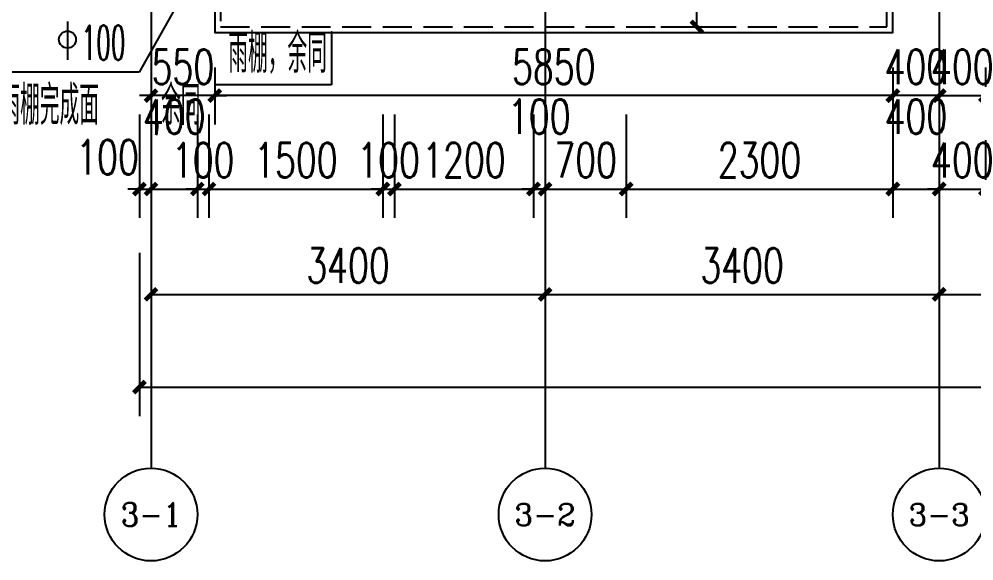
# Model space of a CAD drawing. Extents: x -59851 to 653804, y -249523 to 437614.
# Drawn here: x -45252 to -37014, y 130380 to 135055 of the extents above; entities that cross this region are included whole.
import ezdxf
from ezdxf.enums import TextEntityAlignment as Align

# ---------------------------------------------------------------- set-up
doc = ezdxf.new("R2010")
doc.units = 0
doc.header["$LTSCALE"] = 1000
doc.header["$MEASUREMENT"] = 0
doc.linetypes.add('DASH', pattern=[0.35, 0.25, -0.1])
for name, color, linetype in [('A-第三道尺寸线', 105, 'Continuous'), ('A-雨棚', 153, 'Continuous'), ('AXIS', 3, 'Continuous'), ('AXIS_TEXT', 7, 'Continuous'), ('DIM_LEAD', 3, 'Continuous'), ('PUB_TEXT', 7, 'Continuous')]:
    doc.layers.add(name, color=color, linetype=linetype)
doc.styles.add('_TCH_AXIS', font='COMPLEX', dxfattribs={"bigfont": 'GBCBIG'})
doc.styles.add('_TCH_DIM', font='SIMPLEX.shx', dxfattribs={"width": 0.7, "bigfont": 'GBCBIG.shx'})
doc.styles.add('_TCH_DIM_T3', font='SIMPLEX.shx', dxfattribs={"width": 0.705882, "bigfont": 'GBCBIG.shx'})
doc.styles.add('COMPLEX', font='COMPLEX')
doc.dimstyles.new('_TCH_ARCH&&100', dxfattribs={"dimtxt": 297.5, "dimasz": 100, "dimexe": 250, "dimexo": 300, "dimgap": 100, "dimtad": 1, "dimdec": 0, "dimzin": 0, "dimdsep": 46, "dimtxsty": '_TCH_DIM_T3', "dimblk": 'ARCHTICK', "dimcen": 0.09, "dimclrt": 7, "dimazin": 2, "dimtfac": 1, "dimtdec": 0, "dimtix": 1, "dimtmove": 2, "dimatfit": 3, "dimfxl": 0, "dimtolj": 1, "dimtzin": 0, "dimarcsym": 0})

# ---------------------------------------------------------------- blocks, each defined once
blk = doc.blocks.new('_ArchTick')
at = {"color": 0, "linetype": 'ByBlock', "const_width": 0.4}
blk.add_lwpolyline([(-0.5, -0.5), (0.5, 0.5)], dxfattribs=at)
blk = doc.blocks.new('*D1577')
at = {"layer": 'A-第三道尺寸线', "color": 0, "lineweight": -2, "transparency": 16777216}
for p, q in [((-39713.7, 135988.3), (-39154.5, 135988.3)), ((-39404.5, 134988.3), (-39404.5, 135988.3)), ((-39713.7, 134988.3), (-39154.5, 134988.3))]:
    blk.add_line(p, q, dxfattribs=at)
at = {"layer": 'Defpoints', "color": 0, "transparency": 16777216}
for p in [(-40013.7, 135988.3), (-39404.5, 135988.3), (-40013.7, 134988.3)]:
    blk.add_point(p, dxfattribs=at)
at = {"layer": 'A-第三道尺寸线', "color": 0, "lineweight": -2, "transparency": 16777216, "xscale": 100, "yscale": 100, "zscale": 100}
for p, rotation in [((-39404.5, 135988.3), 90), ((-39404.5, 134988.3), 270)]:
    blk.add_blockref('_ArchTick', p, dxfattribs=dict(at, rotation=rotation))
at = {"layer": 'A-第三道尺寸线', "color": 7, "transparency": 16777216, "insert": (-39653.3, 135488.3), "char_height": 297.5, "attachment_point": 5, "rotation": 90, "style": '_TCH_DIM_T3'}
blk.add_mtext('\\A1;1000', dxfattribs=at)
blk = doc.blocks.new('*D2730')
at = {"layer": 'A-第三道尺寸线', "color": 0, "lineweight": -2, "transparency": 16777216}
for p, q in [((-37313.7, 134232.6), (-37313.7, 133339)), ((-36913.7, 134232.6), (-36913.7, 133339)), ((-37313.7, 133589), (-37413.7, 133589)), ((-37313.7, 133589), (-36913.7, 133589)), ((-36913.7, 133589), (-36813.7, 133589))]:
    blk.add_line(p, q, dxfattribs=at)
at = {"layer": 'Defpoints', "color": 0, "transparency": 16777216}
for p in [(-37313.7, 134532.6), (-36913.7, 134532.6), (-36913.7, 133589)]:
    blk.add_point(p, dxfattribs=at)
at = {"layer": 'A-第三道尺寸线', "color": 0, "lineweight": -2, "transparency": 16777216, "xscale": 100, "yscale": 100, "zscale": 100}
blk.add_blockref('_ArchTick', (-37313.7, 133589), dxfattribs=at)
at = {"layer": 'A-第三道尺寸线', "color": 0, "lineweight": -2, "transparency": 16777216, "xscale": 100, "yscale": 100, "zscale": 100, "rotation": 180}
blk.add_blockref('_ArchTick', (-36913.7, 133589), dxfattribs=at)
at = {"layer": 'A-第三道尺寸线', "color": 7, "transparency": 16777216, "insert": (-37113.7, 133837.7), "char_height": 297.5, "attachment_point": 5, "style": '_TCH_DIM_T3'}
blk.add_mtext('\\A1;400', dxfattribs=at)
blk = doc.blocks.new('*D2731')
at = {"layer": 'A-第三道尺寸线', "color": 0, "lineweight": -2, "transparency": 16777216}
for p, q in [((-37713.7, 134232.6), (-37713.7, 133339)), ((-37313.7, 134232.6), (-37313.7, 133339)), ((-37713.7, 133589), (-37313.7, 133589))]:
    blk.add_line(p, q, dxfattribs=at)
at = {"layer": 'Defpoints', "color": 0, "transparency": 16777216}
for p in [(-37713.7, 134532.6), (-37313.7, 134532.6), (-37313.7, 133589)]:
    blk.add_point(p, dxfattribs=at)
at = {"layer": 'A-第三道尺寸线', "color": 0, "lineweight": -2, "transparency": 16777216, "xscale": 100, "yscale": 100, "zscale": 100, "rotation": 180}
blk.add_blockref('_ArchTick', (-37713.7, 133589), dxfattribs=at)
at = {"layer": 'A-第三道尺寸线', "color": 0, "lineweight": -2, "transparency": 16777216, "xscale": 100, "yscale": 100, "zscale": 100}
blk.add_blockref('_ArchTick', (-37313.7, 133589), dxfattribs=at)
at = {"layer": 'A-第三道尺寸线', "color": 7, "transparency": 16777216, "insert": (-37513.7, 134214), "char_height": 297.5, "attachment_point": 5, "style": '_TCH_DIM_T3'}
blk.add_mtext('\\A1;400', dxfattribs=at)
blk = doc.blocks.new('*D2732')
at = {"layer": 'A-第三道尺寸线', "color": 0, "lineweight": -2, "transparency": 16777216}
for p, q in [((-40013.7, 134232.6), (-40013.7, 133339)), ((-37713.7, 134232.6), (-37713.7, 133339)), ((-40013.7, 133589), (-37713.7, 133589))]:
    blk.add_line(p, q, dxfattribs=at)
at = {"layer": 'Defpoints', "color": 0, "transparency": 16777216}
for p in [(-40013.7, 134532.6), (-37713.7, 134532.6), (-37713.7, 133589)]:
    blk.add_point(p, dxfattribs=at)
at = {"layer": 'A-第三道尺寸线', "color": 0, "lineweight": -2, "transparency": 16777216, "xscale": 100, "yscale": 100, "zscale": 100, "rotation": 180}
blk.add_blockref('_ArchTick', (-40013.7, 133589), dxfattribs=at)
at = {"layer": 'A-第三道尺寸线', "color": 0, "lineweight": -2, "transparency": 16777216, "xscale": 100, "yscale": 100, "zscale": 100}
blk.add_blockref('_ArchTick', (-37713.7, 133589), dxfattribs=at)
at = {"layer": 'A-第三道尺寸线', "color": 7, "transparency": 16777216, "insert": (-38863.7, 133837.7), "char_height": 297.5, "attachment_point": 5, "style": '_TCH_DIM_T3'}
blk.add_mtext('\\A1;2300', dxfattribs=at)
blk = doc.blocks.new('*D2733')
at = {"layer": 'A-第三道尺寸线', "color": 0, "lineweight": -2, "transparency": 16777216}
for p, q in [((-40713.7, 134232.6), (-40713.7, 133339)), ((-40013.7, 134232.6), (-40013.7, 133339)), ((-40713.7, 133589), (-40813.7, 133589)), ((-40713.7, 133589), (-40013.7, 133589)), ((-40013.7, 133589), (-39913.7, 133589))]:
    blk.add_line(p, q, dxfattribs=at)
at = {"layer": 'Defpoints', "color": 0, "transparency": 16777216}
for p in [(-40713.7, 134532.6), (-40013.7, 134532.6), (-40013.7, 133589)]:
    blk.add_point(p, dxfattribs=at)
at = {"layer": 'A-第三道尺寸线', "color": 0, "lineweight": -2, "transparency": 16777216, "xscale": 100, "yscale": 100, "zscale": 100}
blk.add_blockref('_ArchTick', (-40713.7, 133589), dxfattribs=at)
at = {"layer": 'A-第三道尺寸线', "color": 0, "lineweight": -2, "transparency": 16777216, "xscale": 100, "yscale": 100, "zscale": 100, "rotation": 180}
blk.add_blockref('_ArchTick', (-40013.7, 133589), dxfattribs=at)
at = {"layer": 'A-第三道尺寸线', "color": 7, "transparency": 16777216, "insert": (-40363.7, 133837.7), "char_height": 297.5, "attachment_point": 5, "style": '_TCH_DIM_T3'}
blk.add_mtext('\\A1;700', dxfattribs=at)
blk = doc.blocks.new('*D2734')
at = {"layer": 'A-第三道尺寸线', "color": 0, "lineweight": -2, "transparency": 16777216}
for p, q in [((-40813.7, 134232.6), (-40813.7, 133339)), ((-40713.7, 134232.6), (-40713.7, 133339)), ((-40813.7, 133589), (-40913.7, 133589)), ((-40813.7, 133589), (-40713.7, 133589)), ((-40713.7, 133589), (-40613.7, 133589))]:
    blk.add_line(p, q, dxfattribs=at)
at = {"layer": 'Defpoints', "color": 0, "transparency": 16777216}
for p in [(-40813.7, 134532.6), (-40713.7, 134532.6), (-40713.7, 133589)]:
    blk.add_point(p, dxfattribs=at)
at = {"layer": 'A-第三道尺寸线', "color": 0, "lineweight": -2, "transparency": 16777216, "xscale": 100, "yscale": 100, "zscale": 100}
blk.add_blockref('_ArchTick', (-40813.7, 133589), dxfattribs=at)
at = {"layer": 'A-第三道尺寸线', "color": 0, "lineweight": -2, "transparency": 16777216, "xscale": 100, "yscale": 100, "zscale": 100, "rotation": 180}
blk.add_blockref('_ArchTick', (-40713.7, 133589), dxfattribs=at)
at = {"layer": 'A-第三道尺寸线', "color": 7, "transparency": 16777216, "insert": (-40763.7, 134214), "char_height": 297.5, "attachment_point": 5, "style": '_TCH_DIM_T3'}
blk.add_mtext('\\A1;100', dxfattribs=at)
blk = doc.blocks.new('*D2735')
at = {"layer": 'A-第三道尺寸线', "color": 0, "lineweight": -2, "transparency": 16777216}
for p, q in [((-42013.7, 134232.6), (-42013.7, 133339)), ((-40813.7, 134232.6), (-40813.7, 133339)), ((-42013.7, 133589), (-40813.7, 133589))]:
    blk.add_line(p, q, dxfattribs=at)
at = {"layer": 'Defpoints', "color": 0, "transparency": 16777216}
for p in [(-42013.7, 134532.6), (-40813.7, 134532.6), (-40813.7, 133589)]:
    blk.add_point(p, dxfattribs=at)
at = {"layer": 'A-第三道尺寸线', "color": 0, "lineweight": -2, "transparency": 16777216, "xscale": 100, "yscale": 100, "zscale": 100, "rotation": 180}
blk.add_blockref('_ArchTick', (-42013.7, 133589), dxfattribs=at)
at = {"layer": 'A-第三道尺寸线', "color": 0, "lineweight": -2, "transparency": 16777216, "xscale": 100, "yscale": 100, "zscale": 100}
blk.add_blockref('_ArchTick', (-40813.7, 133589), dxfattribs=at)
at = {"layer": 'A-第三道尺寸线', "color": 7, "transparency": 16777216, "insert": (-41413.7, 133837.7), "char_height": 297.5, "attachment_point": 5, "style": '_TCH_DIM_T3'}
blk.add_mtext('\\A1;1200', dxfattribs=at)
blk = doc.blocks.new('*D2736')
at = {"layer": 'A-第三道尺寸线', "color": 0, "lineweight": -2, "transparency": 16777216}
for p, q in [((-42113.7, 134232.6), (-42113.7, 133339)), ((-42013.7, 134232.6), (-42013.7, 133339)), ((-42113.7, 133589), (-42213.7, 133589)), ((-42113.7, 133589), (-42013.7, 133589)), ((-42013.7, 133589), (-41913.7, 133589))]:
    blk.add_line(p, q, dxfattribs=at)
at = {"layer": 'Defpoints', "color": 0, "transparency": 16777216}
for p in [(-42113.7, 134532.6), (-42013.7, 134532.6), (-42013.7, 133589)]:
    blk.add_point(p, dxfattribs=at)
at = {"layer": 'A-第三道尺寸线', "color": 0, "lineweight": -2, "transparency": 16777216, "xscale": 100, "yscale": 100, "zscale": 100}
blk.add_blockref('_ArchTick', (-42113.7, 133589), dxfattribs=at)
at = {"layer": 'A-第三道尺寸线', "color": 0, "lineweight": -2, "transparency": 16777216, "xscale": 100, "yscale": 100, "zscale": 100, "rotation": 180}
blk.add_blockref('_ArchTick', (-42013.7, 133589), dxfattribs=at)
at = {"layer": 'A-第三道尺寸线', "color": 7, "transparency": 16777216, "insert": (-42063.7, 133837.7), "char_height": 297.5, "attachment_point": 5, "style": '_TCH_DIM_T3'}
blk.add_mtext('\\A1;100', dxfattribs=at)
blk = doc.blocks.new('*D2737')
at = {"layer": 'A-第三道尺寸线', "color": 0, "lineweight": -2, "transparency": 16777216}
for p, q in [((-43613.7, 134232.6), (-43613.7, 133339)), ((-42113.7, 134232.6), (-42113.7, 133339)), ((-43613.7, 133589), (-42113.7, 133589))]:
    blk.add_line(p, q, dxfattribs=at)
at = {"layer": 'Defpoints', "color": 0, "transparency": 16777216}
for p in [(-43613.7, 134532.6), (-42113.7, 134532.6), (-42113.7, 133589)]:
    blk.add_point(p, dxfattribs=at)
at = {"layer": 'A-第三道尺寸线', "color": 0, "lineweight": -2, "transparency": 16777216, "xscale": 100, "yscale": 100, "zscale": 100, "rotation": 180}
blk.add_blockref('_ArchTick', (-43613.7, 133589), dxfattribs=at)
at = {"layer": 'A-第三道尺寸线', "color": 0, "lineweight": -2, "transparency": 16777216, "xscale": 100, "yscale": 100, "zscale": 100}
blk.add_blockref('_ArchTick', (-42113.7, 133589), dxfattribs=at)
at = {"layer": 'A-第三道尺寸线', "color": 7, "transparency": 16777216, "insert": (-42863.7, 133837.7), "char_height": 297.5, "attachment_point": 5, "style": '_TCH_DIM_T3'}
blk.add_mtext('\\A1;1500', dxfattribs=at)
blk = doc.blocks.new('*D2738')
at = {"layer": 'A-第三道尺寸线', "color": 0, "lineweight": -2, "transparency": 16777216}
for p, q in [((-43713.7, 134232.6), (-43713.7, 133339)), ((-43613.7, 134232.6), (-43613.7, 133339)), ((-43713.7, 133589), (-43813.7, 133589)), ((-43713.7, 133589), (-43613.7, 133589)), ((-43613.7, 133589), (-43513.7, 133589))]:
    blk.add_line(p, q, dxfattribs=at)
at = {"layer": 'Defpoints', "color": 0, "transparency": 16777216}
for p in [(-43713.7, 134532.6), (-43613.7, 134532.6), (-43613.7, 133589)]:
    blk.add_point(p, dxfattribs=at)
at = {"layer": 'A-第三道尺寸线', "color": 0, "lineweight": -2, "transparency": 16777216, "xscale": 100, "yscale": 100, "zscale": 100}
blk.add_blockref('_ArchTick', (-43713.7, 133589), dxfattribs=at)
at = {"layer": 'A-第三道尺寸线', "color": 0, "lineweight": -2, "transparency": 16777216, "xscale": 100, "yscale": 100, "zscale": 100, "rotation": 180}
blk.add_blockref('_ArchTick', (-43613.7, 133589), dxfattribs=at)
at = {"layer": 'A-第三道尺寸线', "color": 7, "transparency": 16777216, "insert": (-43663.7, 133837.7), "char_height": 297.5, "attachment_point": 5, "style": '_TCH_DIM_T3'}
blk.add_mtext('\\A1;100', dxfattribs=at)
blk = doc.blocks.new('*D2739')
at = {"layer": 'A-第三道尺寸线', "color": 0, "lineweight": -2, "transparency": 16777216}
for p, q in [((-44113.7, 134232.6), (-44113.7, 133339)), ((-43713.7, 134232.6), (-43713.7, 133339)), ((-44113.7, 133589), (-43713.7, 133589))]:
    blk.add_line(p, q, dxfattribs=at)
at = {"layer": 'Defpoints', "color": 0, "transparency": 16777216}
for p in [(-44113.7, 134532.6), (-43713.7, 134532.6), (-43713.7, 133589)]:
    blk.add_point(p, dxfattribs=at)
at = {"layer": 'A-第三道尺寸线', "color": 0, "lineweight": -2, "transparency": 16777216, "xscale": 100, "yscale": 100, "zscale": 100, "rotation": 180}
blk.add_blockref('_ArchTick', (-44113.7, 133589), dxfattribs=at)
at = {"layer": 'A-第三道尺寸线', "color": 0, "lineweight": -2, "transparency": 16777216, "xscale": 100, "yscale": 100, "zscale": 100}
blk.add_blockref('_ArchTick', (-43713.7, 133589), dxfattribs=at)
at = {"layer": 'A-第三道尺寸线', "color": 7, "transparency": 16777216, "insert": (-43913.7, 134214), "char_height": 297.5, "attachment_point": 5, "style": '_TCH_DIM_T3'}
blk.add_mtext('\\A1;400', dxfattribs=at)
blk = doc.blocks.new('*D2740')
at = {"layer": 'A-第三道尺寸线', "color": 0, "lineweight": -2, "transparency": 16777216}
for p, q in [((-44213.7, 134232.6), (-44213.7, 133339)), ((-44113.7, 134232.6), (-44113.7, 133339)), ((-44213.7, 133589), (-44313.7, 133589)), ((-44213.7, 133589), (-44113.7, 133589)), ((-44113.7, 133589), (-44013.7, 133589))]:
    blk.add_line(p, q, dxfattribs=at)
at = {"layer": 'Defpoints', "color": 0, "transparency": 16777216}
for p in [(-44213.7, 134532.6), (-44113.7, 134532.6), (-44113.7, 133589)]:
    blk.add_point(p, dxfattribs=at)
at = {"layer": 'A-第三道尺寸线', "color": 0, "lineweight": -2, "transparency": 16777216, "xscale": 100, "yscale": 100, "zscale": 100}
blk.add_blockref('_ArchTick', (-44213.7, 133589), dxfattribs=at)
at = {"layer": 'A-第三道尺寸线', "color": 0, "lineweight": -2, "transparency": 16777216, "xscale": 100, "yscale": 100, "zscale": 100, "rotation": 180}
blk.add_blockref('_ArchTick', (-44113.7, 133589), dxfattribs=at)
at = {"layer": 'A-第三道尺寸线', "color": 7, "transparency": 16777216, "insert": (-44488.7, 133864), "char_height": 297.5, "attachment_point": 5, "style": '_TCH_DIM_T3'}
blk.add_mtext('\\A1;100', dxfattribs=at)
blk = doc.blocks.new('*D3000')
at = {"layer": 'AXIS', "color": 0, "lineweight": -2, "transparency": 16777216}
for p, q in [((-44113.7, 134880), (-44113.7, 132430)), ((-40713.7, 134880), (-40713.7, 132430)), ((-44113.7, 132680), (-40713.7, 132680))]:
    blk.add_line(p, q, dxfattribs=at)
at = {"layer": 'Defpoints', "color": 0, "transparency": 16777216}
for p in [(-44113.7, 135180), (-40713.7, 135180), (-40713.7, 132680)]:
    blk.add_point(p, dxfattribs=at)
at = {"layer": 'AXIS', "color": 0, "lineweight": -2, "transparency": 16777216, "xscale": 100, "yscale": 100, "zscale": 100, "rotation": 180}
blk.add_blockref('_ArchTick', (-44113.7, 132680), dxfattribs=at)
at = {"layer": 'AXIS', "color": 0, "lineweight": -2, "transparency": 16777216, "xscale": 100, "yscale": 100, "zscale": 100}
blk.add_blockref('_ArchTick', (-40713.7, 132680), dxfattribs=at)
at = {"layer": 'AXIS', "color": 7, "transparency": 16777216, "insert": (-42413.7, 132928.8), "char_height": 297.5, "attachment_point": 5, "style": '_TCH_DIM_T3'}
blk.add_mtext('\\A1;3400', dxfattribs=at)
blk = doc.blocks.new('*D3001')
at = {"layer": 'AXIS', "color": 0, "lineweight": -2, "transparency": 16777216}
for p, q in [((-40713.7, 134880), (-40713.7, 132430)), ((-37313.7, 134880), (-37313.7, 132430)), ((-40713.7, 132680), (-37313.7, 132680))]:
    blk.add_line(p, q, dxfattribs=at)
at = {"layer": 'Defpoints', "color": 0, "transparency": 16777216}
for p in [(-40713.7, 135180), (-37313.7, 135180), (-37313.7, 132680)]:
    blk.add_point(p, dxfattribs=at)
at = {"layer": 'AXIS', "color": 0, "lineweight": -2, "transparency": 16777216, "xscale": 100, "yscale": 100, "zscale": 100, "rotation": 180}
blk.add_blockref('_ArchTick', (-40713.7, 132680), dxfattribs=at)
at = {"layer": 'AXIS', "color": 0, "lineweight": -2, "transparency": 16777216, "xscale": 100, "yscale": 100, "zscale": 100}
blk.add_blockref('_ArchTick', (-37313.7, 132680), dxfattribs=at)
at = {"layer": 'AXIS', "color": 7, "transparency": 16777216, "insert": (-39013.7, 132928.8), "char_height": 297.5, "attachment_point": 5, "style": '_TCH_DIM_T3'}
blk.add_mtext('\\A1;3400', dxfattribs=at)
blk = doc.blocks.new('*D3002')
at = {"layer": 'AXIS', "color": 0, "lineweight": -2, "transparency": 16777216}
for p, q in [((-37313.7, 134880), (-37313.7, 132430)), ((-33913.7, 134880), (-33913.7, 132430)), ((-37313.7, 132680), (-33913.7, 132680))]:
    blk.add_line(p, q, dxfattribs=at)
at = {"layer": 'Defpoints', "color": 0, "transparency": 16777216}
for p in [(-37313.7, 135180), (-33913.7, 135180), (-33913.7, 132680)]:
    blk.add_point(p, dxfattribs=at)
at = {"layer": 'AXIS', "color": 0, "lineweight": -2, "transparency": 16777216, "xscale": 100, "yscale": 100, "zscale": 100, "rotation": 180}
blk.add_blockref('_ArchTick', (-37313.7, 132680), dxfattribs=at)
at = {"layer": 'AXIS', "color": 0, "lineweight": -2, "transparency": 16777216, "xscale": 100, "yscale": 100, "zscale": 100}
blk.add_blockref('_ArchTick', (-33913.7, 132680), dxfattribs=at)
at = {"layer": 'AXIS', "color": 7, "transparency": 16777216, "insert": (-35613.7, 132928.8), "char_height": 297.5, "attachment_point": 5, "style": '_TCH_DIM_T3'}
blk.add_mtext('\\A1;3400', dxfattribs=at)
blk = doc.blocks.new('*D3019')
at = {"layer": 'AXIS', "color": 0, "lineweight": -2, "transparency": 16777216}
for p, q in [((-44213.7, 133039), (-44213.7, 131630)), ((4686.3, 133039), (4686.3, 131630)), ((-44213.7, 131880), (4686.3, 131880))]:
    blk.add_line(p, q, dxfattribs=at)
at = {"layer": 'Defpoints', "color": 0, "transparency": 16777216}
for p in [(-44213.7, 133339), (4686.3, 133339), (4686.3, 131880)]:
    blk.add_point(p, dxfattribs=at)
at = {"layer": 'AXIS', "color": 0, "lineweight": -2, "transparency": 16777216, "xscale": 100, "yscale": 100, "zscale": 100, "rotation": 180}
blk.add_blockref('_ArchTick', (-44213.7, 131880), dxfattribs=at)
at = {"layer": 'AXIS', "color": 0, "lineweight": -2, "transparency": 16777216, "xscale": 100, "yscale": 100, "zscale": 100}
blk.add_blockref('_ArchTick', (4686.3, 131880), dxfattribs=at)
at = {"layer": 'AXIS', "color": 7, "transparency": 16777216, "insert": (-19763.7, 132128.8), "char_height": 297.5, "attachment_point": 5, "style": '_TCH_DIM_T3'}
blk.add_mtext('\\A1;48900', dxfattribs=at)
blk = doc.blocks.new('_AXISO')
blk.add_circle((0, 0), 0.5)
at = {"layer": 'AXIS_TEXT', "style": 'COMPLEX', "width": 1.041667}
blk.add_attdef('A', text='', height=0.56, dxfattribs=at).set_placement((-0.25, -0.28), (0.25, -0.28), align=Align.FIT)
blk = doc.blocks.new('*D3556')
at = {"layer": 'A-第三道尺寸线', "color": 0, "lineweight": -2, "transparency": 16777216}
for p, q in [((-37313.7, 134638.3), (-37313.7, 134144.9)), ((-36913.7, 134638.3), (-36913.7, 134144.9)), ((-37313.7, 134394.9), (-37413.7, 134394.9)), ((-37313.7, 134394.9), (-36913.7, 134394.9)), ((-36913.7, 134394.9), (-36813.7, 134394.9))]:
    blk.add_line(p, q, dxfattribs=at)
at = {"layer": 'Defpoints', "color": 0, "transparency": 16777216}
for p in [(-37313.7, 134938.3), (-36913.7, 134938.3), (-36913.7, 134394.9)]:
    blk.add_point(p, dxfattribs=at)
at = {"layer": 'A-第三道尺寸线', "color": 0, "lineweight": -2, "transparency": 16777216, "xscale": 100, "yscale": 100, "zscale": 100}
blk.add_blockref('_ArchTick', (-37313.7, 134394.9), dxfattribs=at)
at = {"layer": 'A-第三道尺寸线', "color": 0, "lineweight": -2, "transparency": 16777216, "xscale": 100, "yscale": 100, "zscale": 100, "rotation": 180}
blk.add_blockref('_ArchTick', (-36913.7, 134394.9), dxfattribs=at)
at = {"layer": 'A-第三道尺寸线', "color": 7, "transparency": 16777216, "insert": (-37113.7, 134643.6), "char_height": 297.5, "attachment_point": 5, "style": '_TCH_DIM_T3'}
blk.add_mtext('\\A1;400', dxfattribs=at)
blk = doc.blocks.new('*D3559')
at = {"layer": 'A-第三道尺寸线', "color": 0, "lineweight": -2, "transparency": 16777216}
for p, q in [((-37713.7, 134638.3), (-37713.7, 134144.9)), ((-37313.7, 134638.3), (-37313.7, 134144.9)), ((-37713.7, 134394.9), (-37813.7, 134394.9)), ((-37313.7, 134394.9), (-37713.7, 134394.9)), ((-37313.7, 134394.9), (-37213.7, 134394.9))]:
    blk.add_line(p, q, dxfattribs=at)
at = {"layer": 'Defpoints', "color": 0, "transparency": 16777216}
for p in [(-37713.7, 134938.3), (-37313.7, 134938.3), (-37713.7, 134394.9)]:
    blk.add_point(p, dxfattribs=at)
at = {"layer": 'A-第三道尺寸线', "color": 0, "lineweight": -2, "transparency": 16777216, "xscale": 100, "yscale": 100, "zscale": 100}
for p, rotation in [((-37713.7, 134394.9), 8.345775484160268e-12), ((-37313.7, 134394.9), 180.0000000000084)]:
    blk.add_blockref('_ArchTick', p, dxfattribs=dict(at, rotation=rotation))
at = {"layer": 'A-第三道尺寸线', "color": 7, "transparency": 16777216, "insert": (-37513.7, 134643.6), "char_height": 297.5, "attachment_point": 5, "style": '_TCH_DIM_T3'}
blk.add_mtext('\\A1;400', dxfattribs=at)
blk = doc.blocks.new('*D3560')
at = {"layer": 'A-第三道尺寸线', "color": 0, "lineweight": -2, "transparency": 16777216}
for p, q in [((-43563.7, 134638.3), (-43563.7, 134144.9)), ((-37713.7, 134638.3), (-37713.7, 134144.9)), ((-37713.7, 134394.9), (-43563.7, 134394.9))]:
    blk.add_line(p, q, dxfattribs=at)
at = {"layer": 'Defpoints', "color": 0, "transparency": 16777216}
for p in [(-43563.7, 134938.3), (-37713.7, 134938.3), (-43563.7, 134394.9)]:
    blk.add_point(p, dxfattribs=at)
at = {"layer": 'A-第三道尺寸线', "color": 0, "lineweight": -2, "transparency": 16777216, "xscale": 100, "yscale": 100, "zscale": 100}
for p, rotation in [((-43563.7, 134394.9), 179.9999999999994), ((-37713.7, 134394.9), 359.9999999999994)]:
    blk.add_blockref('_ArchTick', p, dxfattribs=dict(at, rotation=rotation))
at = {"layer": 'A-第三道尺寸线', "color": 7, "transparency": 16777216, "insert": (-40638.7, 134643.6), "char_height": 297.5, "attachment_point": 5, "style": '_TCH_DIM_T3'}
blk.add_mtext('\\A1;5850', dxfattribs=at)
blk = doc.blocks.new('*D3561')
at = {"layer": 'A-第三道尺寸线', "color": 0, "lineweight": -2, "transparency": 16777216}
for p, q in [((-44113.7, 134638.3), (-44113.7, 134144.9)), ((-43563.7, 134638.3), (-43563.7, 134144.9)), ((-44113.7, 134394.9), (-44213.7, 134394.9)), ((-43563.7, 134394.9), (-44113.7, 134394.9)), ((-43563.7, 134394.9), (-43463.7, 134394.9))]:
    blk.add_line(p, q, dxfattribs=at)
at = {"layer": 'Defpoints', "color": 0, "transparency": 16777216}
for p in [(-44113.7, 134938.3), (-43563.7, 134938.3), (-44113.7, 134394.9)]:
    blk.add_point(p, dxfattribs=at)
at = {"layer": 'A-第三道尺寸线', "color": 0, "lineweight": -2, "transparency": 16777216, "xscale": 100, "yscale": 100, "zscale": 100}
blk.add_blockref('_ArchTick', (-44113.7, 134394.9), dxfattribs=at)
at = {"layer": 'A-第三道尺寸线', "color": 0, "lineweight": -2, "transparency": 16777216, "xscale": 100, "yscale": 100, "zscale": 100, "rotation": 180}
blk.add_blockref('_ArchTick', (-43563.7, 134394.9), dxfattribs=at)
at = {"layer": 'A-第三道尺寸线', "color": 7, "transparency": 16777216, "insert": (-43838.7, 134643.6), "char_height": 297.5, "attachment_point": 5, "style": '_TCH_DIM_T3'}
blk.add_mtext('\\A1;550', dxfattribs=at)

msp = doc.modelspace()

# ---------------------------------------------------------------- linework, layer by layer
at = {"layer": 'A-雨棚'}
msp.add_lwpolyline([(-43563.7, 135988.3), (-43563.7, 134938.3), (-37713.7, 134938.3), (-37713.7, 135988.3)], dxfattribs=at)
at = {"layer": 'A-雨棚', "linetype": 'DASH'}
msp.add_lwpolyline([(-43513.7, 135988.3), (-43513.7, 134988.3), (-37763.7, 134988.3), (-37763.7, 135988.3)], dxfattribs=at)
at = {"layer": 'AXIS'}
for p, q in [((-44113.7, 135180), (-44113.7, 131180)), ((-40713.7, 135180), (-40713.7, 131180)), ((-37313.7, 135180), (-37313.7, 131180))]:
    msp.add_line(p, q, dxfattribs=at)
at = {"layer": 'DIM_LEAD'}
for p, q in [((-43463.1, 135938.3), (-44214.5, 134598.4)), ((-42555.1, 134938.3), (-42555.1, 134487.7)), ((-42555.1, 134938.3), (-42555.1, 134487.7)), ((-44214.5, 134598.4), (-46028.6, 134598.4)), ((-42555.1, 134487.7), (-43551.6, 134487.7))]:
    msp.add_line(p, q, dxfattribs=at)
at = {"layer": 'DIM_LEAD', "const_width": 13.3}
msp.add_lwpolyline([(-42555.1, 134945, 1), (-42555.1, 134931.7, 1)], format="xyb", close=True, dxfattribs=at)
msp.add_lwpolyline([(-42555.1, 134945, 1), (-42555.1, 134931.7, 1)], format="xyb", close=True, dxfattribs=at)
at = {"layer": 'PUB_TEXT'}
msp.add_line((-44835, 135035.9), (-44835, 134703.4), dxfattribs=at)
msp.add_circle((-44835, 134878.4), 73.5, dxfattribs=at)

# ---------------------------------------------------------------- block references
at = {"layer": 'AXIS'}
ref = msp.add_blockref('_AXISO', (-44113.7, 130780), dxfattribs=dict(at, xscale=800, yscale=800, zscale=800))
ref.add_attrib('A', '3-1', dxfattribs={"layer": 'AXIS_TEXT', "height": 202.97, "style": '_TCH_AXIS'}).set_placement((-44374.7, 130678.5), (-43852.7, 130678.5), align=Align.FIT)
ref = msp.add_blockref('_AXISO', (-40713.7, 130780), dxfattribs=dict(at, xscale=800, yscale=800, zscale=800))
ref.add_attrib('A', '3-2', dxfattribs={"layer": 'AXIS_TEXT', "height": 187.78, "style": '_TCH_AXIS'}).set_placement((-40977.5, 130686.1), (-40449.9, 130686.1), align=Align.FIT)
ref = msp.add_blockref('_AXISO', (-37313.7, 130780), dxfattribs=dict(at, xscale=800, yscale=800, zscale=800))
ref.add_attrib('A', '3-3', dxfattribs={"layer": 'AXIS_TEXT', "height": 187.78, "style": '_TCH_AXIS'}).set_placement((-37577.5, 130686.1), (-37049.9, 130686.1), align=Align.FIT)

# ---------------------------------------------------------------- texts
at = {"layer": 'PUB_TEXT', "style": '_TCH_DIM'}
for s, height, width, p in [('100', 297.5, 0.494118, (-44712.5, 134703.4)), ('雨棚，余同', 337.59, 0.7, (-43446.6, 134592.7)), ('洞底贴雨棚完成面', 337.59, 0.7, (-45923.6, 134143.4)), ('余同', 337.59, 0.7, (-44027.4, 134143.4)), (',', 297.5, 0.494118, (-44097.4, 134143.4))]:
    msp.add_text(s, height=height, dxfattribs=dict(at, width=width)).set_placement(p)

# ---------------------------------------------------------------- dimensions: what is measured, and where the dimension line sits
at = {"layer": 'A-第三道尺寸线'}
for p1, p2, distance, picture, middle in [((-40013.7, 134988.3), (-40013.7, 135988.3), -609.2, '*D1577', (-39653.3, 135488.3)), ((-43563.7, 134938.3), (-44113.7, 134938.3), 543.5, '*D3561', (-43838.7, 134643.6)), ((-37713.7, 134938.3), (-43563.7, 134938.3), 543.5, '*D3560', (-40638.7, 134643.6)), ((-37313.7, 134938.3), (-37713.7, 134938.3), 543.5, '*D3559', (-37513.7, 134643.6)), ((-37313.7, 134938.3), (-36913.7, 134938.3), -543.5, '*D3556', (-37113.7, 134643.6)), ((-43713.7, 134532.6), (-43613.7, 134532.6), -943.6, '*D2738', (-43663.7, 133837.7)), ((-43613.7, 134532.6), (-42113.7, 134532.6), -943.6, '*D2737', (-42863.7, 133837.7)), ((-42113.7, 134532.6), (-42013.7, 134532.6), -943.6, '*D2736', (-42063.7, 133837.7)), ((-42013.7, 134532.6), (-40813.7, 134532.6), -943.6, '*D2735', (-41413.7, 133837.7)), ((-40713.7, 134532.6), (-40013.7, 134532.6), -943.6, '*D2733', (-40363.7, 133837.7)), ((-40013.7, 134532.6), (-37713.7, 134532.6), -943.6, '*D2732', (-38863.7, 133837.7)), ((-37313.7, 134532.6), (-36913.7, 134532.6), -943.6, '*D2730', (-37113.7, 133837.7))]:
    dim = msp.add_aligned_dim(p1=p1, p2=p2, distance=distance, dimstyle='_TCH_ARCH&&100', dxfattribs=at)
    dim.commit()
    dim.dimension.update_dxf_attribs({"geometry": picture, "text_midpoint": middle})
for base, p1, p2, picture, middle in [((-44113.7, 133589), (-44213.7, 134532.6), (-44113.7, 134532.6), '*D2740', (-44488.7, 133864)), ((-43713.7, 133589), (-44113.7, 134532.6), (-43713.7, 134532.6), '*D2739', (-43913.7, 134214)), ((-40713.7, 133589), (-40813.7, 134532.6), (-40713.7, 134532.6), '*D2734', (-40763.7, 134214)), ((-37313.7, 133589), (-37713.7, 134532.6), (-37313.7, 134532.6), '*D2731', (-37513.7, 134214))]:
    dim = msp.add_linear_dim(base=base, p1=p1, p2=p2, angle=0, dimstyle='_TCH_ARCH&&100', dxfattribs=at)
    dim.commit()
    dim.dimension.update_dxf_attribs({"geometry": picture, "text_midpoint": middle, "dimtype": 161})
at = {"layer": 'AXIS'}
for p1, p2, distance, picture, middle in [((-44113.7, 135180), (-40713.7, 135180), -2500, '*D3000', (-42413.7, 132928.8)), ((-40713.7, 135180), (-37313.7, 135180), -2500, '*D3001', (-39013.7, 132928.8)), ((-37313.7, 135180), (-33913.7, 135180), -2500, '*D3002', (-35613.7, 132928.8)), ((-44213.7, 133339), (4686.3, 133339), -1459, '*D3019', (-19763.7, 132128.8))]:
    dim = msp.add_aligned_dim(p1=p1, p2=p2, distance=distance, dimstyle='_TCH_ARCH&&100', dxfattribs=at)
    dim.commit()
    dim.dimension.update_dxf_attribs({"geometry": picture, "text_midpoint": middle})

doc.saveas('drawing.dxf')
